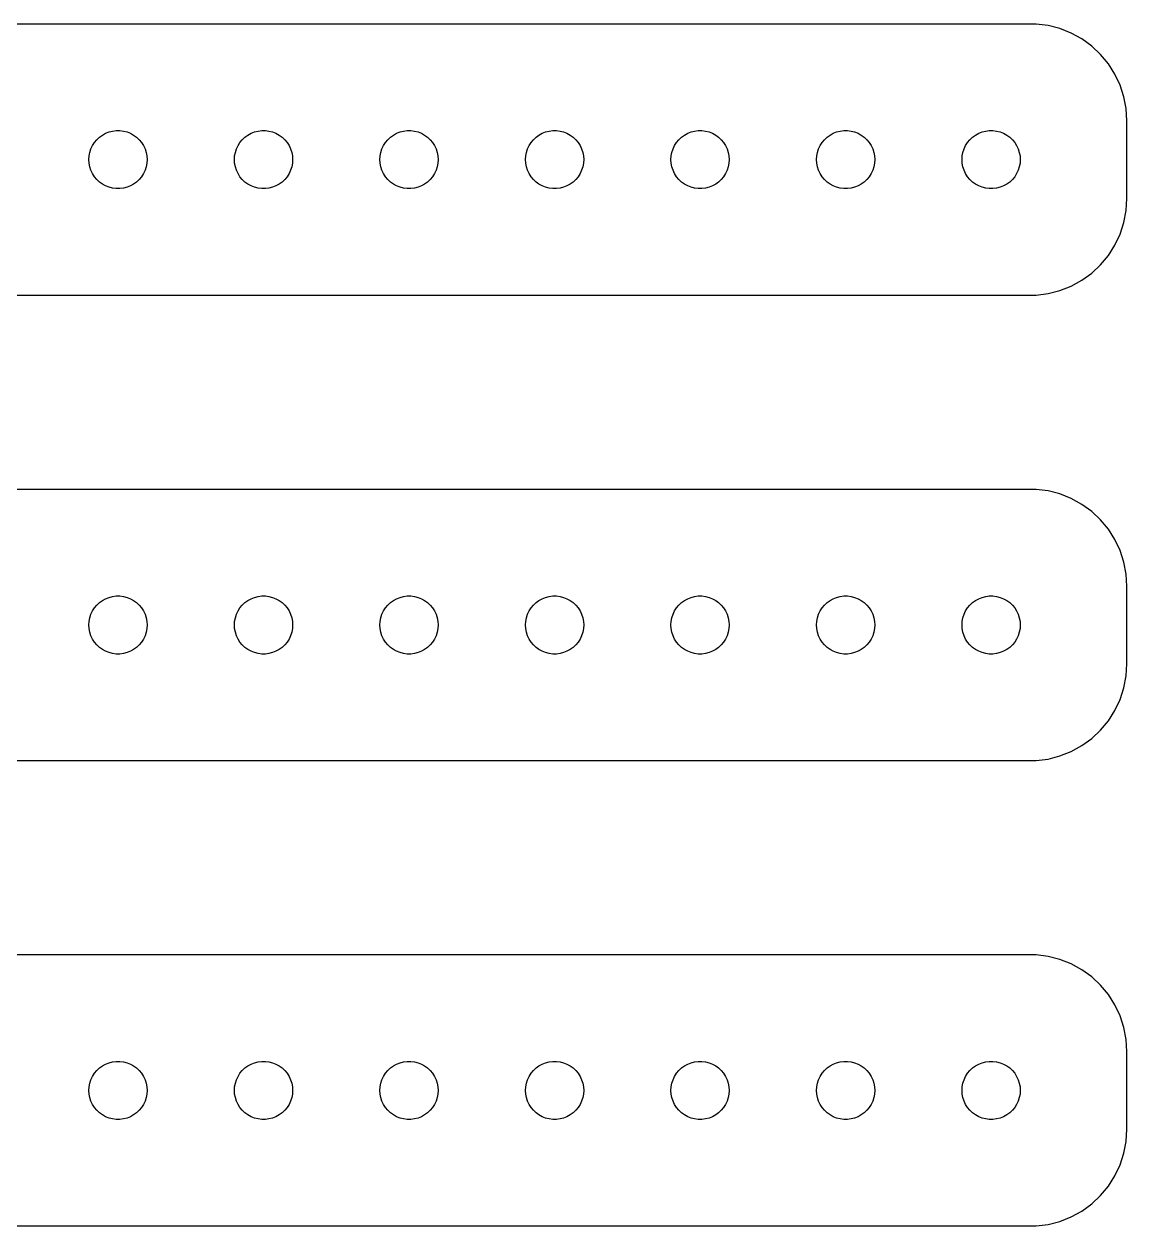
# Model space of a CAD drawing. Header units: metres. Extents: x -112 to 112, y 41 to 103.
# Drawn here: x 55.2 to 112, y 41 to 103 of the extents above; entities that cross this region are included whole.
import ezdxf

# ---------------------------------------------------------------- set-up
doc = ezdxf.new("R2010")
doc.units = ezdxf.units.M

msp = doc.modelspace()

# ---------------------------------------------------------------- linework, layer by layer
for p, q in [((107.314, 102.99), (-107.314, 102.99)), ((107.937, 102.911), (107.314, 102.99)), ((108.545, 102.755), (107.937, 102.911)), ((109.129, 102.524), (108.545, 102.755)), ((109.679, 102.222), (109.129, 102.524)), ((110.187, 101.853), (109.679, 102.222)), ((110.645, 101.423), (110.187, 101.853)), ((111.045, 100.939), (110.645, 101.423)), ((111.382, 100.409), (111.045, 100.939)), ((111.649, 99.8406), (111.382, 100.409)), ((111.843, 99.2434), (111.649, 99.8406)), ((111.961, 98.6267), (111.843, 99.2434)), ((112, 98), (111.961, 98.6267)), ((112, 94), (112, 98)), ((59.1963, 97.2665), (59.3613, 97.3572)), ((59.3613, 97.3572), (59.5365, 97.4266)), ((59.5365, 97.4266), (59.7189, 97.4734)), ((59.7189, 97.4734), (59.9058, 97.497)), ((59.9058, 97.497), (60.0942, 97.497)), ((60.0942, 97.497), (60.2811, 97.4734)), ((60.2811, 97.4734), (60.4635, 97.4266)), ((60.4635, 97.4266), (60.6387, 97.3572)), ((60.6387, 97.3572), (60.8037, 97.2665)), ((66.6963, 97.2665), (66.8613, 97.3572)), ((66.8613, 97.3572), (67.0365, 97.4266)), ((67.0365, 97.4266), (67.2189, 97.4734)), ((67.2189, 97.4734), (67.4058, 97.497)), ((67.4058, 97.497), (67.5942, 97.497)), ((67.5942, 97.497), (67.7811, 97.4734)), ((67.7811, 97.4734), (67.9635, 97.4266)), ((67.9635, 97.4266), (68.1387, 97.3572)), ((68.1387, 97.3572), (68.3037, 97.2665)), ((74.1963, 97.2665), (74.3613, 97.3572)), ((74.3613, 97.3572), (74.5365, 97.4266)), ((74.5365, 97.4266), (74.7189, 97.4734)), ((74.7189, 97.4734), (74.9058, 97.497)), ((74.9058, 97.497), (75.0942, 97.497)), ((75.0942, 97.497), (75.2811, 97.4734)), ((75.2811, 97.4734), (75.4635, 97.4266)), ((75.4635, 97.4266), (75.6387, 97.3572)), ((75.6387, 97.3572), (75.8037, 97.2665)), ((81.6963, 97.2665), (81.8613, 97.3572)), ((81.8613, 97.3572), (82.0365, 97.4266)), ((82.0365, 97.4266), (82.2189, 97.4734)), ((82.2189, 97.4734), (82.4058, 97.497)), ((82.4058, 97.497), (82.5942, 97.497)), ((82.5942, 97.497), (82.7811, 97.4734)), ((82.7811, 97.4734), (82.9635, 97.4266)), ((82.9635, 97.4266), (83.1387, 97.3572)), ((83.1387, 97.3572), (83.3037, 97.2665)), ((89.1963, 97.2665), (89.3613, 97.3572)), ((89.3613, 97.3572), (89.5365, 97.4266)), ((89.5365, 97.4266), (89.7189, 97.4734)), ((89.7189, 97.4734), (89.9058, 97.497)), ((89.9058, 97.497), (90.0942, 97.497)), ((90.0942, 97.497), (90.2811, 97.4734)), ((90.2811, 97.4734), (90.4635, 97.4266)), ((90.4635, 97.4266), (90.6387, 97.3572)), ((90.6387, 97.3572), (90.8037, 97.2665)), ((96.6963, 97.2665), (96.8613, 97.3572)), ((96.8613, 97.3572), (97.0365, 97.4266)), ((97.0365, 97.4266), (97.2189, 97.4734)), ((97.2189, 97.4734), (97.4058, 97.497)), ((97.4058, 97.497), (97.5942, 97.497)), ((97.5942, 97.497), (97.7811, 97.4734)), ((97.7811, 97.4734), (97.9635, 97.4266)), ((97.9635, 97.4266), (98.1387, 97.3572)), ((98.1387, 97.3572), (98.3037, 97.2665)), ((104.196, 97.2665), (104.361, 97.3572)), ((104.361, 97.3572), (104.536, 97.4266)), ((104.536, 97.4266), (104.719, 97.4734)), ((104.719, 97.4734), (104.906, 97.497)), ((104.906, 97.497), (105.094, 97.497)), ((105.094, 97.497), (105.281, 97.4734)), ((105.281, 97.4734), (105.464, 97.4266)), ((105.464, 97.4266), (105.639, 97.3572)), ((105.639, 97.3572), (105.804, 97.2665)), ((58.6053, 96.5522), (58.6855, 96.7226)), ((58.6855, 96.7226), (58.7865, 96.8817)), ((58.7865, 96.8817), (58.9065, 97.0268)), ((58.9065, 97.0268), (59.0439, 97.1558)), ((59.0439, 97.1558), (59.1963, 97.2665)), ((60.8037, 97.2665), (60.9561, 97.1558)), ((60.9561, 97.1558), (61.0934, 97.0268)), ((61.0934, 97.0268), (61.2135, 96.8817)), ((61.2135, 96.8817), (61.3145, 96.7226)), ((61.3145, 96.7226), (61.3947, 96.5522)), ((66.1053, 96.5522), (66.1855, 96.7226)), ((66.1855, 96.7226), (66.2865, 96.8817)), ((66.2865, 96.8817), (66.4065, 97.0268)), ((66.4065, 97.0268), (66.5439, 97.1558)), ((66.5439, 97.1558), (66.6963, 97.2665)), ((68.3037, 97.2665), (68.4561, 97.1558)), ((68.4561, 97.1558), (68.5934, 97.0268)), ((68.5934, 97.0268), (68.7135, 96.8817)), ((68.7135, 96.8817), (68.8145, 96.7226)), ((68.8145, 96.7226), (68.8947, 96.5522)), ((73.6053, 96.5522), (73.6855, 96.7226)), ((73.6855, 96.7226), (73.7865, 96.8817)), ((73.7865, 96.8817), (73.9065, 97.0268)), ((73.9065, 97.0268), (74.0439, 97.1558)), ((74.0439, 97.1558), (74.1963, 97.2665)), ((75.8037, 97.2665), (75.9561, 97.1558)), ((75.9561, 97.1558), (76.0934, 97.0268)), ((76.0934, 97.0268), (76.2135, 96.8817)), ((76.2135, 96.8817), (76.3145, 96.7226)), ((76.3145, 96.7226), (76.3947, 96.5522)), ((81.1053, 96.5522), (81.1855, 96.7226)), ((81.1855, 96.7226), (81.2865, 96.8817)), ((81.2865, 96.8817), (81.4065, 97.0268)), ((81.4065, 97.0268), (81.5439, 97.1558)), ((81.5439, 97.1558), (81.6963, 97.2665)), ((83.3037, 97.2665), (83.4561, 97.1558)), ((83.4561, 97.1558), (83.5934, 97.0268)), ((83.5934, 97.0268), (83.7135, 96.8817)), ((83.7135, 96.8817), (83.8145, 96.7226)), ((83.8145, 96.7226), (83.8947, 96.5522)), ((88.6053, 96.5522), (88.6855, 96.7226)), ((88.6855, 96.7226), (88.7865, 96.8817)), ((88.7865, 96.8817), (88.9065, 97.0268)), ((88.9065, 97.0268), (89.0439, 97.1558)), ((89.0439, 97.1558), (89.1963, 97.2665)), ((90.8037, 97.2665), (90.9561, 97.1558)), ((90.9561, 97.1558), (91.0934, 97.0268)), ((91.0934, 97.0268), (91.2135, 96.8817)), ((91.2135, 96.8817), (91.3145, 96.7226)), ((91.3145, 96.7226), (91.3947, 96.5522)), ((96.1053, 96.5522), (96.1855, 96.7226)), ((96.1855, 96.7226), (96.2865, 96.8817)), ((96.2865, 96.8817), (96.4065, 97.0268)), ((96.4065, 97.0268), (96.5439, 97.1558)), ((96.5439, 97.1558), (96.6963, 97.2665)), ((98.3037, 97.2665), (98.4561, 97.1558)), ((98.4561, 97.1558), (98.5934, 97.0268)), ((98.5934, 97.0268), (98.7135, 96.8817)), ((98.7135, 96.8817), (98.8145, 96.7226)), ((98.8145, 96.7226), (98.8947, 96.5522)), ((103.605, 96.5522), (103.686, 96.7226)), ((103.686, 96.7226), (103.786, 96.8817)), ((103.786, 96.8817), (103.907, 97.0268)), ((103.907, 97.0268), (104.044, 97.1558)), ((104.044, 97.1558), (104.196, 97.2665)), ((105.804, 97.2665), (105.956, 97.1558)), ((105.956, 97.1558), (106.093, 97.0268)), ((106.093, 97.0268), (106.214, 96.8817)), ((106.214, 96.8817), (106.314, 96.7226)), ((106.314, 96.7226), (106.395, 96.5522)), ((58.5, 96), (58.5118, 96.188)), ((58.5118, 96.188), (58.5471, 96.373)), ((58.5471, 96.373), (58.6053, 96.5522)), ((61.3947, 96.5522), (61.4529, 96.373)), ((61.4529, 96.373), (61.4882, 96.188)), ((61.4882, 96.188), (61.5, 96)), ((66, 96), (66.0118, 96.188)), ((66.0118, 96.188), (66.0471, 96.373)), ((66.0471, 96.373), (66.1053, 96.5522)), ((68.8947, 96.5522), (68.9529, 96.373)), ((68.9529, 96.373), (68.9882, 96.188)), ((68.9882, 96.188), (69, 96)), ((73.5, 96), (73.5118, 96.188)), ((73.5118, 96.188), (73.5471, 96.373)), ((73.5471, 96.373), (73.6053, 96.5522)), ((76.3947, 96.5522), (76.4529, 96.373)), ((76.4529, 96.373), (76.4882, 96.188)), ((76.4882, 96.188), (76.5, 96)), ((81, 96), (81.0118, 96.188)), ((81.0118, 96.188), (81.0471, 96.373)), ((81.0471, 96.373), (81.1053, 96.5522)), ((83.8947, 96.5522), (83.9529, 96.373)), ((83.9529, 96.373), (83.9882, 96.188)), ((83.9882, 96.188), (84, 96)), ((88.5, 96), (88.5118, 96.188)), ((88.5118, 96.188), (88.5471, 96.373)), ((88.5471, 96.373), (88.6053, 96.5522)), ((91.3947, 96.5522), (91.4529, 96.373)), ((91.4529, 96.373), (91.4882, 96.188)), ((91.4882, 96.188), (91.5, 96)), ((96, 96), (96.0118, 96.188)), ((96.0118, 96.188), (96.0471, 96.373)), ((96.0471, 96.373), (96.1053, 96.5522)), ((98.8947, 96.5522), (98.9529, 96.373)), ((98.9529, 96.373), (98.9882, 96.188)), ((98.9882, 96.188), (99, 96)), ((103.5, 96), (103.512, 96.188)), ((103.512, 96.188), (103.547, 96.373)), ((103.547, 96.373), (103.605, 96.5522)), ((106.395, 96.5522), (106.453, 96.373)), ((106.453, 96.373), (106.488, 96.188)), ((106.488, 96.188), (106.5, 96)), ((58.5118, 95.812), (58.5, 96)), ((58.5471, 95.627), (58.5118, 95.812)), ((58.6053, 95.4478), (58.5471, 95.627)), ((61.4529, 95.627), (61.3947, 95.4478)), ((61.4882, 95.812), (61.4529, 95.627)), ((61.5, 96), (61.4882, 95.812)), ((66.0118, 95.812), (66, 96)), ((66.0471, 95.627), (66.0118, 95.812)), ((66.1053, 95.4478), (66.0471, 95.627)), ((68.9529, 95.627), (68.8947, 95.4478)), ((68.9882, 95.812), (68.9529, 95.627)), ((69, 96), (68.9882, 95.812)), ((73.5118, 95.812), (73.5, 96)), ((73.5471, 95.627), (73.5118, 95.812)), ((73.6053, 95.4478), (73.5471, 95.627)), ((76.4529, 95.627), (76.3947, 95.4478)), ((76.4882, 95.812), (76.4529, 95.627)), ((76.5, 96), (76.4882, 95.812)), ((81.0118, 95.812), (81, 96)), ((81.0471, 95.627), (81.0118, 95.812)), ((81.1053, 95.4478), (81.0471, 95.627)), ((83.9529, 95.627), (83.8947, 95.4478)), ((83.9882, 95.812), (83.9529, 95.627)), ((84, 96), (83.9882, 95.812)), ((88.5118, 95.812), (88.5, 96)), ((88.5471, 95.627), (88.5118, 95.812)), ((88.6053, 95.4478), (88.5471, 95.627)), ((91.4529, 95.627), (91.3947, 95.4478)), ((91.4882, 95.812), (91.4529, 95.627)), ((91.5, 96), (91.4882, 95.812)), ((96.0118, 95.812), (96, 96)), ((96.0471, 95.627), (96.0118, 95.812)), ((96.1053, 95.4478), (96.0471, 95.627)), ((98.9529, 95.627), (98.8947, 95.4478)), ((98.9882, 95.812), (98.9529, 95.627)), ((99, 96), (98.9882, 95.812)), ((103.512, 95.812), (103.5, 96)), ((103.547, 95.627), (103.512, 95.812)), ((103.605, 95.4478), (103.547, 95.627)), ((106.453, 95.627), (106.395, 95.4478)), ((106.488, 95.812), (106.453, 95.627)), ((106.5, 96), (106.488, 95.812)), ((58.6855, 95.2774), (58.6053, 95.4478)), ((58.7865, 95.1183), (58.6855, 95.2774)), ((58.9065, 94.9732), (58.7865, 95.1183)), ((59.0439, 94.8442), (58.9065, 94.9732)), ((59.1963, 94.7335), (59.0439, 94.8442)), ((60.9561, 94.8442), (60.8037, 94.7335)), ((61.0934, 94.9732), (60.9561, 94.8442)), ((61.2135, 95.1183), (61.0934, 94.9732)), ((61.3145, 95.2774), (61.2135, 95.1183)), ((61.3947, 95.4478), (61.3145, 95.2774)), ((66.1855, 95.2774), (66.1053, 95.4478)), ((66.2865, 95.1183), (66.1855, 95.2774)), ((66.4065, 94.9732), (66.2865, 95.1183)), ((66.5439, 94.8442), (66.4065, 94.9732)), ((66.6963, 94.7335), (66.5439, 94.8442)), ((68.4561, 94.8442), (68.3037, 94.7335)), ((68.5934, 94.9732), (68.4561, 94.8442)), ((68.7135, 95.1183), (68.5934, 94.9732)), ((68.8145, 95.2774), (68.7135, 95.1183)), ((68.8947, 95.4478), (68.8145, 95.2774)), ((73.6855, 95.2774), (73.6053, 95.4478)), ((73.7865, 95.1183), (73.6855, 95.2774)), ((73.9065, 94.9732), (73.7865, 95.1183)), ((74.0439, 94.8442), (73.9065, 94.9732)), ((74.1963, 94.7335), (74.0439, 94.8442)), ((75.9561, 94.8442), (75.8037, 94.7335)), ((76.0934, 94.9732), (75.9561, 94.8442)), ((76.2135, 95.1183), (76.0934, 94.9732)), ((76.3145, 95.2774), (76.2135, 95.1183)), ((76.3947, 95.4478), (76.3145, 95.2774)), ((81.1855, 95.2774), (81.1053, 95.4478)), ((81.2865, 95.1183), (81.1855, 95.2774)), ((81.4065, 94.9732), (81.2865, 95.1183)), ((81.5439, 94.8442), (81.4065, 94.9732)), ((81.6963, 94.7335), (81.5439, 94.8442)), ((83.4561, 94.8442), (83.3037, 94.7335)), ((83.5934, 94.9732), (83.4561, 94.8442)), ((83.7135, 95.1183), (83.5934, 94.9732)), ((83.8145, 95.2774), (83.7135, 95.1183)), ((83.8947, 95.4478), (83.8145, 95.2774)), ((88.6855, 95.2774), (88.6053, 95.4478)), ((88.7865, 95.1183), (88.6855, 95.2774)), ((88.9065, 94.9732), (88.7865, 95.1183)), ((89.0439, 94.8442), (88.9065, 94.9732)), ((89.1963, 94.7335), (89.0439, 94.8442)), ((90.9561, 94.8442), (90.8037, 94.7335)), ((91.0934, 94.9732), (90.9561, 94.8442)), ((91.2135, 95.1183), (91.0934, 94.9732)), ((91.3145, 95.2774), (91.2135, 95.1183)), ((91.3947, 95.4478), (91.3145, 95.2774)), ((96.1855, 95.2774), (96.1053, 95.4478)), ((96.2865, 95.1183), (96.1855, 95.2774)), ((96.4065, 94.9732), (96.2865, 95.1183)), ((96.5439, 94.8442), (96.4065, 94.9732)), ((96.6963, 94.7335), (96.5439, 94.8442)), ((98.4561, 94.8442), (98.3037, 94.7335)), ((98.5934, 94.9732), (98.4561, 94.8442)), ((98.7135, 95.1183), (98.5934, 94.9732)), ((98.8145, 95.2774), (98.7135, 95.1183)), ((98.8947, 95.4478), (98.8145, 95.2774)), ((103.686, 95.2774), (103.605, 95.4478)), ((103.786, 95.1183), (103.686, 95.2774)), ((103.907, 94.9732), (103.786, 95.1183)), ((104.044, 94.8442), (103.907, 94.9732)), ((104.196, 94.7335), (104.044, 94.8442)), ((105.956, 94.8442), (105.804, 94.7335)), ((106.093, 94.9732), (105.956, 94.8442)), ((106.214, 95.1183), (106.093, 94.9732)), ((106.314, 95.2774), (106.214, 95.1183)), ((106.395, 95.4478), (106.314, 95.2774)), ((59.3613, 94.6428), (59.1963, 94.7335)), ((59.5365, 94.5734), (59.3613, 94.6428)), ((59.7189, 94.5266), (59.5365, 94.5734)), ((59.9058, 94.503), (59.7189, 94.5266)), ((60.0942, 94.503), (59.9058, 94.503)), ((60.2811, 94.5266), (60.0942, 94.503)), ((60.4635, 94.5734), (60.2811, 94.5266)), ((60.6387, 94.6428), (60.4635, 94.5734)), ((60.8037, 94.7335), (60.6387, 94.6428)), ((66.8613, 94.6428), (66.6963, 94.7335)), ((67.0365, 94.5734), (66.8613, 94.6428)), ((67.2189, 94.5266), (67.0365, 94.5734)), ((67.4058, 94.503), (67.2189, 94.5266)), ((67.5942, 94.503), (67.4058, 94.503)), ((67.7811, 94.5266), (67.5942, 94.503)), ((67.9635, 94.5734), (67.7811, 94.5266)), ((68.1387, 94.6428), (67.9635, 94.5734)), ((68.3037, 94.7335), (68.1387, 94.6428)), ((74.3613, 94.6428), (74.1963, 94.7335)), ((74.5365, 94.5734), (74.3613, 94.6428)), ((74.7189, 94.5266), (74.5365, 94.5734)), ((74.9058, 94.503), (74.7189, 94.5266)), ((75.0942, 94.503), (74.9058, 94.503)), ((75.2811, 94.5266), (75.0942, 94.503)), ((75.4635, 94.5734), (75.2811, 94.5266)), ((75.6387, 94.6428), (75.4635, 94.5734)), ((75.8037, 94.7335), (75.6387, 94.6428)), ((81.8613, 94.6428), (81.6963, 94.7335)), ((82.0365, 94.5734), (81.8613, 94.6428)), ((82.2189, 94.5266), (82.0365, 94.5734)), ((82.4058, 94.503), (82.2189, 94.5266)), ((82.5942, 94.503), (82.4058, 94.503)), ((82.7811, 94.5266), (82.5942, 94.503)), ((82.9635, 94.5734), (82.7811, 94.5266)), ((83.1387, 94.6428), (82.9635, 94.5734)), ((83.3037, 94.7335), (83.1387, 94.6428)), ((89.3613, 94.6428), (89.1963, 94.7335)), ((89.5365, 94.5734), (89.3613, 94.6428)), ((89.7189, 94.5266), (89.5365, 94.5734)), ((89.9058, 94.503), (89.7189, 94.5266)), ((90.0942, 94.503), (89.9058, 94.503)), ((90.2811, 94.5266), (90.0942, 94.503)), ((90.4635, 94.5734), (90.2811, 94.5266)), ((90.6387, 94.6428), (90.4635, 94.5734)), ((90.8037, 94.7335), (90.6387, 94.6428)), ((96.8613, 94.6428), (96.6963, 94.7335)), ((97.0365, 94.5734), (96.8613, 94.6428)), ((97.2189, 94.5266), (97.0365, 94.5734)), ((97.4058, 94.503), (97.2189, 94.5266)), ((97.5942, 94.503), (97.4058, 94.503)), ((97.7811, 94.5266), (97.5942, 94.503)), ((97.9635, 94.5734), (97.7811, 94.5266)), ((98.1387, 94.6428), (97.9635, 94.5734)), ((98.3037, 94.7335), (98.1387, 94.6428)), ((104.361, 94.6428), (104.196, 94.7335)), ((104.536, 94.5734), (104.361, 94.6428)), ((104.719, 94.5266), (104.536, 94.5734)), ((104.906, 94.503), (104.719, 94.5266)), ((105.094, 94.503), (104.906, 94.503)), ((105.281, 94.5266), (105.094, 94.503)), ((105.464, 94.5734), (105.281, 94.5266)), ((105.639, 94.6428), (105.464, 94.5734)), ((105.804, 94.7335), (105.639, 94.6428)), ((111.961, 93.3733), (112, 94)), ((111.843, 92.7566), (111.961, 93.3733)), ((111.649, 92.1594), (111.843, 92.7566)), ((111.382, 91.5912), (111.649, 92.1594)), ((111.045, 91.0611), (111.382, 91.5912)), ((110.187, 90.1474), (110.645, 90.5773)), ((110.645, 90.5773), (111.045, 91.0611)), ((109.679, 89.7784), (110.187, 90.1474)), ((108.545, 89.2447), (109.129, 89.4759)), ((109.129, 89.4759), (109.679, 89.7784)), ((-107.314, 89.0099), (107.314, 89.0099)), ((107.314, 89.0099), (107.937, 89.0886)), ((107.937, 89.0886), (108.545, 89.2447)), ((107.314, 78.9901), (-107.314, 78.9901)), ((107.937, 78.9114), (107.314, 78.9901)), ((108.545, 78.7553), (107.937, 78.9114)), ((109.129, 78.5241), (108.545, 78.7553)), ((109.679, 78.2216), (109.129, 78.5241)), ((110.187, 77.8526), (109.679, 78.2216)), ((110.645, 77.4227), (110.187, 77.8526)), ((111.045, 76.9389), (110.645, 77.4227)), ((111.382, 76.4088), (111.045, 76.9389)), ((111.649, 75.8406), (111.382, 76.4088)), ((111.843, 75.2434), (111.649, 75.8406)), ((111.961, 74.6267), (111.843, 75.2434)), ((112, 74), (111.961, 74.6267)), ((112, 70), (112, 74)), ((58.9065, 73.0268), (59.0439, 73.1558)), ((59.0439, 73.1558), (59.1963, 73.2665)), ((59.1963, 73.2665), (59.3613, 73.3572)), ((59.3613, 73.3572), (59.5365, 73.4266)), ((59.5365, 73.4266), (59.7189, 73.4734)), ((59.7189, 73.4734), (59.9058, 73.497)), ((59.9058, 73.497), (60.0942, 73.497)), ((60.0942, 73.497), (60.2811, 73.4734)), ((60.2811, 73.4734), (60.4635, 73.4266)), ((60.4635, 73.4266), (60.6387, 73.3572)), ((60.6387, 73.3572), (60.8037, 73.2665)), ((60.8037, 73.2665), (60.9561, 73.1558)), ((60.9561, 73.1558), (61.0934, 73.0268)), ((66.4065, 73.0268), (66.5439, 73.1558)), ((66.5439, 73.1558), (66.6963, 73.2665)), ((66.6963, 73.2665), (66.8613, 73.3572)), ((66.8613, 73.3572), (67.0365, 73.4266)), ((67.0365, 73.4266), (67.2189, 73.4734)), ((67.2189, 73.4734), (67.4058, 73.497)), ((67.4058, 73.497), (67.5942, 73.497)), ((67.5942, 73.497), (67.7811, 73.4734)), ((67.7811, 73.4734), (67.9635, 73.4266)), ((67.9635, 73.4266), (68.1387, 73.3572)), ((68.1387, 73.3572), (68.3037, 73.2665)), ((68.3037, 73.2665), (68.4561, 73.1558)), ((68.4561, 73.1558), (68.5934, 73.0268)), ((73.9065, 73.0268), (74.0439, 73.1558)), ((74.0439, 73.1558), (74.1963, 73.2665)), ((74.1963, 73.2665), (74.3613, 73.3572)), ((74.3613, 73.3572), (74.5365, 73.4266)), ((74.5365, 73.4266), (74.7189, 73.4734)), ((74.7189, 73.4734), (74.9058, 73.497)), ((74.9058, 73.497), (75.0942, 73.497)), ((75.0942, 73.497), (75.2811, 73.4734)), ((75.2811, 73.4734), (75.4635, 73.4266)), ((75.4635, 73.4266), (75.6387, 73.3572)), ((75.6387, 73.3572), (75.8037, 73.2665)), ((75.8037, 73.2665), (75.9561, 73.1558)), ((75.9561, 73.1558), (76.0934, 73.0268)), ((81.4065, 73.0268), (81.5439, 73.1558)), ((81.5439, 73.1558), (81.6963, 73.2665)), ((81.6963, 73.2665), (81.8613, 73.3572)), ((81.8613, 73.3572), (82.0365, 73.4266)), ((82.0365, 73.4266), (82.2189, 73.4734)), ((82.2189, 73.4734), (82.4058, 73.497)), ((82.4058, 73.497), (82.5942, 73.497)), ((82.5942, 73.497), (82.7811, 73.4734)), ((82.7811, 73.4734), (82.9635, 73.4266)), ((82.9635, 73.4266), (83.1387, 73.3572)), ((83.1387, 73.3572), (83.3037, 73.2665)), ((83.3037, 73.2665), (83.4561, 73.1558)), ((83.4561, 73.1558), (83.5934, 73.0268)), ((88.9065, 73.0268), (89.0439, 73.1558)), ((89.0439, 73.1558), (89.1963, 73.2665)), ((89.1963, 73.2665), (89.3613, 73.3572)), ((89.3613, 73.3572), (89.5365, 73.4266)), ((89.5365, 73.4266), (89.7189, 73.4734)), ((89.7189, 73.4734), (89.9058, 73.497)), ((89.9058, 73.497), (90.0942, 73.497)), ((90.0942, 73.497), (90.2811, 73.4734)), ((90.2811, 73.4734), (90.4635, 73.4266)), ((90.4635, 73.4266), (90.6387, 73.3572)), ((90.6387, 73.3572), (90.8037, 73.2665)), ((90.8037, 73.2665), (90.9561, 73.1558)), ((90.9561, 73.1558), (91.0934, 73.0268)), ((96.4065, 73.0268), (96.5439, 73.1558)), ((96.5439, 73.1558), (96.6963, 73.2665)), ((96.6963, 73.2665), (96.8613, 73.3572)), ((96.8613, 73.3572), (97.0365, 73.4266)), ((97.0365, 73.4266), (97.2189, 73.4734)), ((97.2189, 73.4734), (97.4058, 73.497)), ((97.4058, 73.497), (97.5942, 73.497)), ((97.5942, 73.497), (97.7811, 73.4734)), ((97.7811, 73.4734), (97.9635, 73.4266)), ((97.9635, 73.4266), (98.1387, 73.3572)), ((98.1387, 73.3572), (98.3037, 73.2665)), ((98.3037, 73.2665), (98.4561, 73.1558)), ((98.4561, 73.1558), (98.5934, 73.0268)), ((103.907, 73.0268), (104.044, 73.1558)), ((104.044, 73.1558), (104.196, 73.2665)), ((104.196, 73.2665), (104.361, 73.3572)), ((104.361, 73.3572), (104.536, 73.4266)), ((104.536, 73.4266), (104.719, 73.4734)), ((104.719, 73.4734), (104.906, 73.497)), ((104.906, 73.497), (105.094, 73.497)), ((105.094, 73.497), (105.281, 73.4734)), ((105.281, 73.4734), (105.464, 73.4266)), ((105.464, 73.4266), (105.639, 73.3572)), ((105.639, 73.3572), (105.804, 73.2665)), ((105.804, 73.2665), (105.956, 73.1558)), ((105.956, 73.1558), (106.093, 73.0268)), ((58.5471, 72.373), (58.6053, 72.5522)), ((58.6053, 72.5522), (58.6855, 72.7226)), ((58.6855, 72.7226), (58.7865, 72.8817)), ((58.7865, 72.8817), (58.9065, 73.0268)), ((61.0934, 73.0268), (61.2135, 72.8817)), ((61.2135, 72.8817), (61.3145, 72.7226)), ((61.3145, 72.7226), (61.3947, 72.5522)), ((61.3947, 72.5522), (61.4529, 72.373)), ((66.0471, 72.373), (66.1053, 72.5522)), ((66.1053, 72.5522), (66.1855, 72.7226)), ((66.1855, 72.7226), (66.2865, 72.8817)), ((66.2865, 72.8817), (66.4065, 73.0268)), ((68.5934, 73.0268), (68.7135, 72.8817)), ((68.7135, 72.8817), (68.8145, 72.7226)), ((68.8145, 72.7226), (68.8947, 72.5522)), ((68.8947, 72.5522), (68.9529, 72.373)), ((73.5471, 72.373), (73.6053, 72.5522)), ((73.6053, 72.5522), (73.6855, 72.7226)), ((73.6855, 72.7226), (73.7865, 72.8817)), ((73.7865, 72.8817), (73.9065, 73.0268)), ((76.0934, 73.0268), (76.2135, 72.8817)), ((76.2135, 72.8817), (76.3145, 72.7226)), ((76.3145, 72.7226), (76.3947, 72.5522)), ((76.3947, 72.5522), (76.4529, 72.373)), ((81.0471, 72.373), (81.1053, 72.5522)), ((81.1053, 72.5522), (81.1855, 72.7226)), ((81.1855, 72.7226), (81.2865, 72.8817)), ((81.2865, 72.8817), (81.4065, 73.0268)), ((83.5934, 73.0268), (83.7135, 72.8817)), ((83.7135, 72.8817), (83.8145, 72.7226)), ((83.8145, 72.7226), (83.8947, 72.5522)), ((83.8947, 72.5522), (83.9529, 72.373)), ((88.5471, 72.373), (88.6053, 72.5522)), ((88.6053, 72.5522), (88.6855, 72.7226)), ((88.6855, 72.7226), (88.7865, 72.8817)), ((88.7865, 72.8817), (88.9065, 73.0268)), ((91.0934, 73.0268), (91.2135, 72.8817)), ((91.2135, 72.8817), (91.3145, 72.7226)), ((91.3145, 72.7226), (91.3947, 72.5522)), ((91.3947, 72.5522), (91.4529, 72.373)), ((96.0471, 72.373), (96.1053, 72.5522)), ((96.1053, 72.5522), (96.1855, 72.7226)), ((96.1855, 72.7226), (96.2865, 72.8817)), ((96.2865, 72.8817), (96.4065, 73.0268)), ((98.5934, 73.0268), (98.7135, 72.8817)), ((98.7135, 72.8817), (98.8145, 72.7226)), ((98.8145, 72.7226), (98.8947, 72.5522)), ((98.8947, 72.5522), (98.9529, 72.373)), ((103.547, 72.373), (103.605, 72.5522)), ((103.605, 72.5522), (103.686, 72.7226)), ((103.686, 72.7226), (103.786, 72.8817)), ((103.786, 72.8817), (103.907, 73.0268)), ((106.093, 73.0268), (106.214, 72.8817)), ((106.214, 72.8817), (106.314, 72.7226)), ((106.314, 72.7226), (106.395, 72.5522)), ((106.395, 72.5522), (106.453, 72.373)), ((58.5, 72), (58.5118, 72.188)), ((58.5118, 71.812), (58.5, 72)), ((58.5118, 72.188), (58.5471, 72.373)), ((61.4529, 72.373), (61.4882, 72.188)), ((61.4882, 72.188), (61.5, 72)), ((61.5, 72), (61.4882, 71.812)), ((66, 72), (66.0118, 72.188)), ((66.0118, 71.812), (66, 72)), ((66.0118, 72.188), (66.0471, 72.373)), ((68.9529, 72.373), (68.9882, 72.188)), ((68.9882, 72.188), (69, 72)), ((69, 72), (68.9882, 71.812)), ((73.5, 72), (73.5118, 72.188)), ((73.5118, 71.812), (73.5, 72)), ((73.5118, 72.188), (73.5471, 72.373)), ((76.4529, 72.373), (76.4882, 72.188)), ((76.4882, 72.188), (76.5, 72)), ((76.5, 72), (76.4882, 71.812)), ((81, 72), (81.0118, 72.188)), ((81.0118, 71.812), (81, 72)), ((81.0118, 72.188), (81.0471, 72.373)), ((83.9529, 72.373), (83.9882, 72.188)), ((83.9882, 72.188), (84, 72)), ((84, 72), (83.9882, 71.812)), ((88.5, 72), (88.5118, 72.188)), ((88.5118, 71.812), (88.5, 72)), ((88.5118, 72.188), (88.5471, 72.373)), ((91.4529, 72.373), (91.4882, 72.188)), ((91.4882, 72.188), (91.5, 72)), ((91.5, 72), (91.4882, 71.812)), ((96, 72), (96.0118, 72.188)), ((96.0118, 71.812), (96, 72)), ((96.0118, 72.188), (96.0471, 72.373)), ((98.9529, 72.373), (98.9882, 72.188)), ((98.9882, 72.188), (99, 72)), ((99, 72), (98.9882, 71.812)), ((103.5, 72), (103.512, 72.188)), ((103.512, 71.812), (103.5, 72)), ((103.512, 72.188), (103.547, 72.373)), ((106.453, 72.373), (106.488, 72.188)), ((106.488, 72.188), (106.5, 72)), ((106.5, 72), (106.488, 71.812)), ((58.5471, 71.627), (58.5118, 71.812)), ((58.6053, 71.4478), (58.5471, 71.627)), ((58.6855, 71.2774), (58.6053, 71.4478)), ((58.7865, 71.1183), (58.6855, 71.2774)), ((61.3145, 71.2774), (61.2135, 71.1183)), ((61.3947, 71.4478), (61.3145, 71.2774)), ((61.4529, 71.627), (61.3947, 71.4478)), ((61.4882, 71.812), (61.4529, 71.627)), ((66.0471, 71.627), (66.0118, 71.812)), ((66.1053, 71.4478), (66.0471, 71.627)), ((66.1855, 71.2774), (66.1053, 71.4478)), ((66.2865, 71.1183), (66.1855, 71.2774)), ((68.8145, 71.2774), (68.7135, 71.1183)), ((68.8947, 71.4478), (68.8145, 71.2774)), ((68.9529, 71.627), (68.8947, 71.4478)), ((68.9882, 71.812), (68.9529, 71.627)), ((73.5471, 71.627), (73.5118, 71.812)), ((73.6053, 71.4478), (73.5471, 71.627)), ((73.6855, 71.2774), (73.6053, 71.4478)), ((73.7865, 71.1183), (73.6855, 71.2774)), ((76.3145, 71.2774), (76.2135, 71.1183)), ((76.3947, 71.4478), (76.3145, 71.2774)), ((76.4529, 71.627), (76.3947, 71.4478)), ((76.4882, 71.812), (76.4529, 71.627)), ((81.0471, 71.627), (81.0118, 71.812)), ((81.1053, 71.4478), (81.0471, 71.627)), ((81.1855, 71.2774), (81.1053, 71.4478)), ((81.2865, 71.1183), (81.1855, 71.2774)), ((83.8145, 71.2774), (83.7135, 71.1183)), ((83.8947, 71.4478), (83.8145, 71.2774)), ((83.9529, 71.627), (83.8947, 71.4478)), ((83.9882, 71.812), (83.9529, 71.627)), ((88.5471, 71.627), (88.5118, 71.812)), ((88.6053, 71.4478), (88.5471, 71.627)), ((88.6855, 71.2774), (88.6053, 71.4478)), ((88.7865, 71.1183), (88.6855, 71.2774)), ((91.3145, 71.2774), (91.2135, 71.1183)), ((91.3947, 71.4478), (91.3145, 71.2774)), ((91.4529, 71.627), (91.3947, 71.4478)), ((91.4882, 71.812), (91.4529, 71.627)), ((96.0471, 71.627), (96.0118, 71.812)), ((96.1053, 71.4478), (96.0471, 71.627)), ((96.1855, 71.2774), (96.1053, 71.4478)), ((96.2865, 71.1183), (96.1855, 71.2774)), ((98.8145, 71.2774), (98.7135, 71.1183)), ((98.8947, 71.4478), (98.8145, 71.2774)), ((98.9529, 71.627), (98.8947, 71.4478)), ((98.9882, 71.812), (98.9529, 71.627)), ((103.547, 71.627), (103.512, 71.812)), ((103.605, 71.4478), (103.547, 71.627)), ((103.686, 71.2774), (103.605, 71.4478)), ((103.786, 71.1183), (103.686, 71.2774)), ((106.314, 71.2774), (106.214, 71.1183)), ((106.395, 71.4478), (106.314, 71.2774)), ((106.453, 71.627), (106.395, 71.4478)), ((106.488, 71.812), (106.453, 71.627)), ((58.9065, 70.9732), (58.7865, 71.1183)), ((59.0439, 70.8442), (58.9065, 70.9732)), ((59.1963, 70.7335), (59.0439, 70.8442)), ((59.3613, 70.6428), (59.1963, 70.7335)), ((60.8037, 70.7335), (60.6387, 70.6428)), ((60.9561, 70.8442), (60.8037, 70.7335)), ((61.0934, 70.9732), (60.9561, 70.8442)), ((61.2135, 71.1183), (61.0934, 70.9732)), ((66.4065, 70.9732), (66.2865, 71.1183)), ((66.5439, 70.8442), (66.4065, 70.9732)), ((66.6963, 70.7335), (66.5439, 70.8442)), ((66.8613, 70.6428), (66.6963, 70.7335)), ((68.3037, 70.7335), (68.1387, 70.6428)), ((68.4561, 70.8442), (68.3037, 70.7335)), ((68.5934, 70.9732), (68.4561, 70.8442)), ((68.7135, 71.1183), (68.5934, 70.9732)), ((73.9065, 70.9732), (73.7865, 71.1183)), ((74.0439, 70.8442), (73.9065, 70.9732)), ((74.1963, 70.7335), (74.0439, 70.8442)), ((74.3613, 70.6428), (74.1963, 70.7335)), ((75.8037, 70.7335), (75.6387, 70.6428)), ((75.9561, 70.8442), (75.8037, 70.7335)), ((76.0934, 70.9732), (75.9561, 70.8442)), ((76.2135, 71.1183), (76.0934, 70.9732)), ((81.4065, 70.9732), (81.2865, 71.1183)), ((81.5439, 70.8442), (81.4065, 70.9732)), ((81.6963, 70.7335), (81.5439, 70.8442)), ((81.8613, 70.6428), (81.6963, 70.7335)), ((83.3037, 70.7335), (83.1387, 70.6428)), ((83.4561, 70.8442), (83.3037, 70.7335)), ((83.5934, 70.9732), (83.4561, 70.8442)), ((83.7135, 71.1183), (83.5934, 70.9732)), ((88.9065, 70.9732), (88.7865, 71.1183)), ((89.0439, 70.8442), (88.9065, 70.9732)), ((89.1963, 70.7335), (89.0439, 70.8442)), ((89.3613, 70.6428), (89.1963, 70.7335)), ((90.8037, 70.7335), (90.6387, 70.6428)), ((90.9561, 70.8442), (90.8037, 70.7335)), ((91.0934, 70.9732), (90.9561, 70.8442)), ((91.2135, 71.1183), (91.0934, 70.9732)), ((96.4065, 70.9732), (96.2865, 71.1183)), ((96.5439, 70.8442), (96.4065, 70.9732)), ((96.6963, 70.7335), (96.5439, 70.8442)), ((96.8613, 70.6428), (96.6963, 70.7335)), ((98.3037, 70.7335), (98.1387, 70.6428)), ((98.4561, 70.8442), (98.3037, 70.7335)), ((98.5934, 70.9732), (98.4561, 70.8442)), ((98.7135, 71.1183), (98.5934, 70.9732)), ((103.907, 70.9732), (103.786, 71.1183)), ((104.044, 70.8442), (103.907, 70.9732)), ((104.196, 70.7335), (104.044, 70.8442)), ((104.361, 70.6428), (104.196, 70.7335)), ((105.804, 70.7335), (105.639, 70.6428)), ((105.956, 70.8442), (105.804, 70.7335)), ((106.093, 70.9732), (105.956, 70.8442)), ((106.214, 71.1183), (106.093, 70.9732)), ((59.5365, 70.5734), (59.3613, 70.6428)), ((59.7189, 70.5266), (59.5365, 70.5734)), ((59.9058, 70.503), (59.7189, 70.5266)), ((60.0942, 70.503), (59.9058, 70.503)), ((60.2811, 70.5266), (60.0942, 70.503)), ((60.4635, 70.5734), (60.2811, 70.5266)), ((60.6387, 70.6428), (60.4635, 70.5734)), ((67.0365, 70.5734), (66.8613, 70.6428)), ((67.2189, 70.5266), (67.0365, 70.5734)), ((67.4058, 70.503), (67.2189, 70.5266)), ((67.5942, 70.503), (67.4058, 70.503)), ((67.7811, 70.5266), (67.5942, 70.503)), ((67.9635, 70.5734), (67.7811, 70.5266)), ((68.1387, 70.6428), (67.9635, 70.5734)), ((74.5365, 70.5734), (74.3613, 70.6428)), ((74.7189, 70.5266), (74.5365, 70.5734)), ((74.9058, 70.503), (74.7189, 70.5266)), ((75.0942, 70.503), (74.9058, 70.503)), ((75.2811, 70.5266), (75.0942, 70.503)), ((75.4635, 70.5734), (75.2811, 70.5266)), ((75.6387, 70.6428), (75.4635, 70.5734)), ((82.0365, 70.5734), (81.8613, 70.6428)), ((82.2189, 70.5266), (82.0365, 70.5734)), ((82.4058, 70.503), (82.2189, 70.5266)), ((82.5942, 70.503), (82.4058, 70.503)), ((82.7811, 70.5266), (82.5942, 70.503)), ((82.9635, 70.5734), (82.7811, 70.5266)), ((83.1387, 70.6428), (82.9635, 70.5734)), ((89.5365, 70.5734), (89.3613, 70.6428)), ((89.7189, 70.5266), (89.5365, 70.5734)), ((89.9058, 70.503), (89.7189, 70.5266)), ((90.0942, 70.503), (89.9058, 70.503)), ((90.2811, 70.5266), (90.0942, 70.503)), ((90.4635, 70.5734), (90.2811, 70.5266)), ((90.6387, 70.6428), (90.4635, 70.5734)), ((97.0365, 70.5734), (96.8613, 70.6428)), ((97.2189, 70.5266), (97.0365, 70.5734)), ((97.4058, 70.503), (97.2189, 70.5266)), ((97.5942, 70.503), (97.4058, 70.503)), ((97.7811, 70.5266), (97.5942, 70.503)), ((97.9635, 70.5734), (97.7811, 70.5266)), ((98.1387, 70.6428), (97.9635, 70.5734)), ((104.536, 70.5734), (104.361, 70.6428)), ((104.719, 70.5266), (104.536, 70.5734)), ((104.906, 70.503), (104.719, 70.5266)), ((105.094, 70.503), (104.906, 70.503)), ((105.281, 70.5266), (105.094, 70.503)), ((105.464, 70.5734), (105.281, 70.5266)), ((105.639, 70.6428), (105.464, 70.5734)), ((111.961, 69.3733), (112, 70)), ((111.843, 68.7566), (111.961, 69.3733)), ((111.649, 68.1594), (111.843, 68.7566)), ((111.045, 67.0611), (111.382, 67.5912)), ((111.382, 67.5912), (111.649, 68.1594)), ((110.645, 66.5773), (111.045, 67.0611)), ((110.187, 66.1474), (110.645, 66.5773)), ((109.129, 65.4759), (109.679, 65.7784)), ((109.679, 65.7784), (110.187, 66.1474)), ((107.314, 65.0099), (107.937, 65.0886)), ((107.937, 65.0886), (108.545, 65.2447)), ((108.545, 65.2447), (109.129, 65.4759)), ((-107.314, 65.0099), (107.314, 65.0099)), ((107.314, 54.9901), (-107.314, 54.9901)), ((107.937, 54.9114), (107.314, 54.9901)), ((108.545, 54.7553), (107.937, 54.9114)), ((109.129, 54.5241), (108.545, 54.7553)), ((109.679, 54.2216), (109.129, 54.5241)), ((110.187, 53.8526), (109.679, 54.2216)), ((110.645, 53.4227), (110.187, 53.8526)), ((111.045, 52.9389), (110.645, 53.4227)), ((111.382, 52.4088), (111.045, 52.9389)), ((111.649, 51.8406), (111.382, 52.4088)), ((111.843, 51.2434), (111.649, 51.8406)), ((111.961, 50.6267), (111.843, 51.2434)), ((112, 50), (111.961, 50.6267)), ((112, 46), (112, 50)), ((58.7865, 48.8817), (58.9065, 49.0268)), ((58.9065, 49.0268), (59.0439, 49.1558)), ((59.0439, 49.1558), (59.1963, 49.2665)), ((59.1963, 49.2665), (59.3613, 49.3572)), ((59.3613, 49.3572), (59.5365, 49.4266)), ((59.5365, 49.4266), (59.7189, 49.4734)), ((59.7189, 49.4734), (59.9058, 49.497)), ((59.9058, 49.497), (60.0942, 49.497)), ((60.0942, 49.497), (60.2811, 49.4734)), ((60.2811, 49.4734), (60.4635, 49.4266)), ((60.4635, 49.4266), (60.6387, 49.3572)), ((60.6387, 49.3572), (60.8037, 49.2665)), ((60.8037, 49.2665), (60.9561, 49.1558)), ((60.9561, 49.1558), (61.0934, 49.0268)), ((61.0934, 49.0268), (61.2135, 48.8817)), ((66.2865, 48.8817), (66.4065, 49.0268)), ((66.4065, 49.0268), (66.5439, 49.1558)), ((66.5439, 49.1558), (66.6963, 49.2665)), ((66.6963, 49.2665), (66.8613, 49.3572)), ((66.8613, 49.3572), (67.0365, 49.4266)), ((67.0365, 49.4266), (67.2189, 49.4734)), ((67.2189, 49.4734), (67.4058, 49.497)), ((67.4058, 49.497), (67.5942, 49.497)), ((67.5942, 49.497), (67.7811, 49.4734)), ((67.7811, 49.4734), (67.9635, 49.4266)), ((67.9635, 49.4266), (68.1387, 49.3572)), ((68.1387, 49.3572), (68.3037, 49.2665)), ((68.3037, 49.2665), (68.4561, 49.1558)), ((68.4561, 49.1558), (68.5934, 49.0268)), ((68.5934, 49.0268), (68.7135, 48.8817)), ((73.7865, 48.8817), (73.9065, 49.0268)), ((73.9065, 49.0268), (74.0439, 49.1558)), ((74.0439, 49.1558), (74.1963, 49.2665)), ((74.1963, 49.2665), (74.3613, 49.3572)), ((74.3613, 49.3572), (74.5365, 49.4266)), ((74.5365, 49.4266), (74.7189, 49.4734)), ((74.7189, 49.4734), (74.9058, 49.497)), ((74.9058, 49.497), (75.0942, 49.497)), ((75.0942, 49.497), (75.2811, 49.4734)), ((75.2811, 49.4734), (75.4635, 49.4266)), ((75.4635, 49.4266), (75.6387, 49.3572)), ((75.6387, 49.3572), (75.8037, 49.2665)), ((75.8037, 49.2665), (75.9561, 49.1558)), ((75.9561, 49.1558), (76.0934, 49.0268)), ((76.0934, 49.0268), (76.2135, 48.8817)), ((81.2865, 48.8817), (81.4065, 49.0268)), ((81.4065, 49.0268), (81.5439, 49.1558)), ((81.5439, 49.1558), (81.6963, 49.2665)), ((81.6963, 49.2665), (81.8613, 49.3572)), ((81.8613, 49.3572), (82.0365, 49.4266)), ((82.0365, 49.4266), (82.2189, 49.4734)), ((82.2189, 49.4734), (82.4058, 49.497)), ((82.4058, 49.497), (82.5942, 49.497)), ((82.5942, 49.497), (82.7811, 49.4734)), ((82.7811, 49.4734), (82.9635, 49.4266)), ((82.9635, 49.4266), (83.1387, 49.3572)), ((83.1387, 49.3572), (83.3037, 49.2665)), ((83.3037, 49.2665), (83.4561, 49.1558)), ((83.4561, 49.1558), (83.5934, 49.0268)), ((83.5934, 49.0268), (83.7135, 48.8817)), ((88.7865, 48.8817), (88.9065, 49.0268)), ((88.9065, 49.0268), (89.0439, 49.1558)), ((89.0439, 49.1558), (89.1963, 49.2665)), ((89.1963, 49.2665), (89.3613, 49.3572)), ((89.3613, 49.3572), (89.5365, 49.4266)), ((89.5365, 49.4266), (89.7189, 49.4734)), ((89.7189, 49.4734), (89.9058, 49.497)), ((89.9058, 49.497), (90.0942, 49.497)), ((90.0942, 49.497), (90.2811, 49.4734)), ((90.2811, 49.4734), (90.4635, 49.4266)), ((90.4635, 49.4266), (90.6387, 49.3572)), ((90.6387, 49.3572), (90.8037, 49.2665)), ((90.8037, 49.2665), (90.9561, 49.1558)), ((90.9561, 49.1558), (91.0934, 49.0268)), ((91.0934, 49.0268), (91.2135, 48.8817)), ((96.2865, 48.8817), (96.4065, 49.0268)), ((96.4065, 49.0268), (96.5439, 49.1558)), ((96.5439, 49.1558), (96.6963, 49.2665)), ((96.6963, 49.2665), (96.8613, 49.3572)), ((96.8613, 49.3572), (97.0365, 49.4266)), ((97.0365, 49.4266), (97.2189, 49.4734)), ((97.2189, 49.4734), (97.4058, 49.497)), ((97.4058, 49.497), (97.5942, 49.497)), ((97.5942, 49.497), (97.7811, 49.4734)), ((97.7811, 49.4734), (97.9635, 49.4266)), ((97.9635, 49.4266), (98.1387, 49.3572)), ((98.1387, 49.3572), (98.3037, 49.2665)), ((98.3037, 49.2665), (98.4561, 49.1558)), ((98.4561, 49.1558), (98.5934, 49.0268)), ((98.5934, 49.0268), (98.7135, 48.8817)), ((103.786, 48.8817), (103.907, 49.0268)), ((103.907, 49.0268), (104.044, 49.1558)), ((104.044, 49.1558), (104.196, 49.2665)), ((104.196, 49.2665), (104.361, 49.3572)), ((104.361, 49.3572), (104.536, 49.4266)), ((104.536, 49.4266), (104.719, 49.4734)), ((104.719, 49.4734), (104.906, 49.497)), ((104.906, 49.497), (105.094, 49.497)), ((105.094, 49.497), (105.281, 49.4734)), ((105.281, 49.4734), (105.464, 49.4266)), ((105.464, 49.4266), (105.639, 49.3572)), ((105.639, 49.3572), (105.804, 49.2665)), ((105.804, 49.2665), (105.956, 49.1558)), ((105.956, 49.1558), (106.093, 49.0268)), ((106.093, 49.0268), (106.214, 48.8817)), ((58.5118, 48.188), (58.5471, 48.373)), ((58.5471, 48.373), (58.6053, 48.5522)), ((58.6053, 48.5522), (58.6855, 48.7226)), ((58.6855, 48.7226), (58.7865, 48.8817)), ((61.2135, 48.8817), (61.3145, 48.7226)), ((61.3145, 48.7226), (61.3947, 48.5522)), ((61.3947, 48.5522), (61.4529, 48.373)), ((61.4529, 48.373), (61.4882, 48.188)), ((66.0118, 48.188), (66.0471, 48.373)), ((66.0471, 48.373), (66.1053, 48.5522)), ((66.1053, 48.5522), (66.1855, 48.7226)), ((66.1855, 48.7226), (66.2865, 48.8817)), ((68.7135, 48.8817), (68.8145, 48.7226)), ((68.8145, 48.7226), (68.8947, 48.5522)), ((68.8947, 48.5522), (68.9529, 48.373)), ((68.9529, 48.373), (68.9882, 48.188)), ((73.5118, 48.188), (73.5471, 48.373)), ((73.5471, 48.373), (73.6053, 48.5522)), ((73.6053, 48.5522), (73.6855, 48.7226)), ((73.6855, 48.7226), (73.7865, 48.8817)), ((76.2135, 48.8817), (76.3145, 48.7226)), ((76.3145, 48.7226), (76.3947, 48.5522)), ((76.3947, 48.5522), (76.4529, 48.373)), ((76.4529, 48.373), (76.4882, 48.188)), ((81.0118, 48.188), (81.0471, 48.373)), ((81.0471, 48.373), (81.1053, 48.5522)), ((81.1053, 48.5522), (81.1855, 48.7226)), ((81.1855, 48.7226), (81.2865, 48.8817)), ((83.7135, 48.8817), (83.8145, 48.7226)), ((83.8145, 48.7226), (83.8947, 48.5522)), ((83.8947, 48.5522), (83.9529, 48.373)), ((83.9529, 48.373), (83.9882, 48.188)), ((88.5118, 48.188), (88.5471, 48.373)), ((88.5471, 48.373), (88.6053, 48.5522)), ((88.6053, 48.5522), (88.6855, 48.7226)), ((88.6855, 48.7226), (88.7865, 48.8817)), ((91.2135, 48.8817), (91.3145, 48.7226)), ((91.3145, 48.7226), (91.3947, 48.5522)), ((91.3947, 48.5522), (91.4529, 48.373)), ((91.4529, 48.373), (91.4882, 48.188)), ((96.0118, 48.188), (96.0471, 48.373)), ((96.0471, 48.373), (96.1053, 48.5522)), ((96.1053, 48.5522), (96.1855, 48.7226)), ((96.1855, 48.7226), (96.2865, 48.8817)), ((98.7135, 48.8817), (98.8145, 48.7226)), ((98.8145, 48.7226), (98.8947, 48.5522)), ((98.8947, 48.5522), (98.9529, 48.373)), ((98.9529, 48.373), (98.9882, 48.188)), ((103.512, 48.188), (103.547, 48.373)), ((103.547, 48.373), (103.605, 48.5522)), ((103.605, 48.5522), (103.686, 48.7226)), ((103.686, 48.7226), (103.786, 48.8817)), ((106.214, 48.8817), (106.314, 48.7226)), ((106.314, 48.7226), (106.395, 48.5522)), ((106.395, 48.5522), (106.453, 48.373)), ((106.453, 48.373), (106.488, 48.188)), ((58.5, 48), (58.5118, 48.188)), ((58.5118, 47.812), (58.5, 48)), ((58.5471, 47.627), (58.5118, 47.812)), ((61.4882, 47.812), (61.4529, 47.627)), ((61.4882, 48.188), (61.5, 48)), ((61.5, 48), (61.4882, 47.812)), ((66, 48), (66.0118, 48.188)), ((66.0118, 47.812), (66, 48)), ((66.0471, 47.627), (66.0118, 47.812)), ((68.9882, 47.812), (68.9529, 47.627)), ((68.9882, 48.188), (69, 48)), ((69, 48), (68.9882, 47.812)), ((73.5, 48), (73.5118, 48.188)), ((73.5118, 47.812), (73.5, 48)), ((73.5471, 47.627), (73.5118, 47.812)), ((76.4882, 47.812), (76.4529, 47.627)), ((76.4882, 48.188), (76.5, 48)), ((76.5, 48), (76.4882, 47.812)), ((81, 48), (81.0118, 48.188)), ((81.0118, 47.812), (81, 48)), ((81.0471, 47.627), (81.0118, 47.812)), ((83.9882, 47.812), (83.9529, 47.627)), ((83.9882, 48.188), (84, 48)), ((84, 48), (83.9882, 47.812)), ((88.5, 48), (88.5118, 48.188)), ((88.5118, 47.812), (88.5, 48)), ((88.5471, 47.627), (88.5118, 47.812)), ((91.4882, 47.812), (91.4529, 47.627)), ((91.4882, 48.188), (91.5, 48)), ((91.5, 48), (91.4882, 47.812)), ((96, 48), (96.0118, 48.188)), ((96.0118, 47.812), (96, 48)), ((96.0471, 47.627), (96.0118, 47.812)), ((98.9882, 47.812), (98.9529, 47.627)), ((98.9882, 48.188), (99, 48)), ((99, 48), (98.9882, 47.812)), ((103.5, 48), (103.512, 48.188)), ((103.512, 47.812), (103.5, 48)), ((103.547, 47.627), (103.512, 47.812)), ((106.488, 47.812), (106.453, 47.627)), ((106.488, 48.188), (106.5, 48)), ((106.5, 48), (106.488, 47.812)), ((58.6053, 47.4478), (58.5471, 47.627)), ((58.6855, 47.2774), (58.6053, 47.4478)), ((58.7865, 47.1183), (58.6855, 47.2774)), ((58.9065, 46.9732), (58.7865, 47.1183)), ((61.2135, 47.1183), (61.0934, 46.9732)), ((61.3145, 47.2774), (61.2135, 47.1183)), ((61.3947, 47.4478), (61.3145, 47.2774)), ((61.4529, 47.627), (61.3947, 47.4478)), ((66.1053, 47.4478), (66.0471, 47.627)), ((66.1855, 47.2774), (66.1053, 47.4478)), ((66.2865, 47.1183), (66.1855, 47.2774)), ((66.4065, 46.9732), (66.2865, 47.1183)), ((68.7135, 47.1183), (68.5934, 46.9732)), ((68.8145, 47.2774), (68.7135, 47.1183)), ((68.8947, 47.4478), (68.8145, 47.2774)), ((68.9529, 47.627), (68.8947, 47.4478)), ((73.6053, 47.4478), (73.5471, 47.627)), ((73.6855, 47.2774), (73.6053, 47.4478)), ((73.7865, 47.1183), (73.6855, 47.2774)), ((73.9065, 46.9732), (73.7865, 47.1183)), ((76.2135, 47.1183), (76.0934, 46.9732)), ((76.3145, 47.2774), (76.2135, 47.1183)), ((76.3947, 47.4478), (76.3145, 47.2774)), ((76.4529, 47.627), (76.3947, 47.4478)), ((81.1053, 47.4478), (81.0471, 47.627)), ((81.1855, 47.2774), (81.1053, 47.4478)), ((81.2865, 47.1183), (81.1855, 47.2774)), ((81.4065, 46.9732), (81.2865, 47.1183)), ((83.7135, 47.1183), (83.5934, 46.9732)), ((83.8145, 47.2774), (83.7135, 47.1183)), ((83.8947, 47.4478), (83.8145, 47.2774)), ((83.9529, 47.627), (83.8947, 47.4478)), ((88.6053, 47.4478), (88.5471, 47.627)), ((88.6855, 47.2774), (88.6053, 47.4478)), ((88.7865, 47.1183), (88.6855, 47.2774)), ((88.9065, 46.9732), (88.7865, 47.1183)), ((91.2135, 47.1183), (91.0934, 46.9732)), ((91.3145, 47.2774), (91.2135, 47.1183)), ((91.3947, 47.4478), (91.3145, 47.2774)), ((91.4529, 47.627), (91.3947, 47.4478)), ((96.1053, 47.4478), (96.0471, 47.627)), ((96.1855, 47.2774), (96.1053, 47.4478)), ((96.2865, 47.1183), (96.1855, 47.2774)), ((96.4065, 46.9732), (96.2865, 47.1183)), ((98.7135, 47.1183), (98.5934, 46.9732)), ((98.8145, 47.2774), (98.7135, 47.1183)), ((98.8947, 47.4478), (98.8145, 47.2774)), ((98.9529, 47.627), (98.8947, 47.4478)), ((103.605, 47.4478), (103.547, 47.627)), ((103.686, 47.2774), (103.605, 47.4478)), ((103.786, 47.1183), (103.686, 47.2774)), ((103.907, 46.9732), (103.786, 47.1183)), ((106.214, 47.1183), (106.093, 46.9732)), ((106.314, 47.2774), (106.214, 47.1183)), ((106.395, 47.4478), (106.314, 47.2774)), ((106.453, 47.627), (106.395, 47.4478)), ((59.0439, 46.8442), (58.9065, 46.9732)), ((59.1963, 46.7335), (59.0439, 46.8442)), ((59.3613, 46.6428), (59.1963, 46.7335)), ((59.5365, 46.5734), (59.3613, 46.6428)), ((59.7189, 46.5266), (59.5365, 46.5734)), ((59.9058, 46.503), (59.7189, 46.5266)), ((60.0942, 46.503), (59.9058, 46.503)), ((60.2811, 46.5266), (60.0942, 46.503)), ((60.4635, 46.5734), (60.2811, 46.5266)), ((60.6387, 46.6428), (60.4635, 46.5734)), ((60.8037, 46.7335), (60.6387, 46.6428)), ((60.9561, 46.8442), (60.8037, 46.7335)), ((61.0934, 46.9732), (60.9561, 46.8442)), ((66.5439, 46.8442), (66.4065, 46.9732)), ((66.6963, 46.7335), (66.5439, 46.8442)), ((66.8613, 46.6428), (66.6963, 46.7335)), ((67.0365, 46.5734), (66.8613, 46.6428)), ((67.2189, 46.5266), (67.0365, 46.5734)), ((67.4058, 46.503), (67.2189, 46.5266)), ((67.5942, 46.503), (67.4058, 46.503)), ((67.7811, 46.5266), (67.5942, 46.503)), ((67.9635, 46.5734), (67.7811, 46.5266)), ((68.1387, 46.6428), (67.9635, 46.5734)), ((68.3037, 46.7335), (68.1387, 46.6428)), ((68.4561, 46.8442), (68.3037, 46.7335)), ((68.5934, 46.9732), (68.4561, 46.8442)), ((74.0439, 46.8442), (73.9065, 46.9732)), ((74.1963, 46.7335), (74.0439, 46.8442)), ((74.3613, 46.6428), (74.1963, 46.7335)), ((74.5365, 46.5734), (74.3613, 46.6428)), ((74.7189, 46.5266), (74.5365, 46.5734)), ((74.9058, 46.503), (74.7189, 46.5266)), ((75.0942, 46.503), (74.9058, 46.503)), ((75.2811, 46.5266), (75.0942, 46.503)), ((75.4635, 46.5734), (75.2811, 46.5266)), ((75.6387, 46.6428), (75.4635, 46.5734)), ((75.8037, 46.7335), (75.6387, 46.6428)), ((75.9561, 46.8442), (75.8037, 46.7335)), ((76.0934, 46.9732), (75.9561, 46.8442)), ((81.5439, 46.8442), (81.4065, 46.9732)), ((81.6963, 46.7335), (81.5439, 46.8442)), ((81.8613, 46.6428), (81.6963, 46.7335)), ((82.0365, 46.5734), (81.8613, 46.6428)), ((82.2189, 46.5266), (82.0365, 46.5734)), ((82.4058, 46.503), (82.2189, 46.5266)), ((82.5942, 46.503), (82.4058, 46.503)), ((82.7811, 46.5266), (82.5942, 46.503)), ((82.9635, 46.5734), (82.7811, 46.5266)), ((83.1387, 46.6428), (82.9635, 46.5734)), ((83.3037, 46.7335), (83.1387, 46.6428)), ((83.4561, 46.8442), (83.3037, 46.7335)), ((83.5934, 46.9732), (83.4561, 46.8442)), ((89.0439, 46.8442), (88.9065, 46.9732)), ((89.1963, 46.7335), (89.0439, 46.8442)), ((89.3613, 46.6428), (89.1963, 46.7335)), ((89.5365, 46.5734), (89.3613, 46.6428)), ((89.7189, 46.5266), (89.5365, 46.5734)), ((89.9058, 46.503), (89.7189, 46.5266)), ((90.0942, 46.503), (89.9058, 46.503)), ((90.2811, 46.5266), (90.0942, 46.503)), ((90.4635, 46.5734), (90.2811, 46.5266)), ((90.6387, 46.6428), (90.4635, 46.5734)), ((90.8037, 46.7335), (90.6387, 46.6428)), ((90.9561, 46.8442), (90.8037, 46.7335)), ((91.0934, 46.9732), (90.9561, 46.8442)), ((96.5439, 46.8442), (96.4065, 46.9732)), ((96.6963, 46.7335), (96.5439, 46.8442)), ((96.8613, 46.6428), (96.6963, 46.7335)), ((97.0365, 46.5734), (96.8613, 46.6428)), ((97.2189, 46.5266), (97.0365, 46.5734)), ((97.4058, 46.503), (97.2189, 46.5266)), ((97.5942, 46.503), (97.4058, 46.503)), ((97.7811, 46.5266), (97.5942, 46.503)), ((97.9635, 46.5734), (97.7811, 46.5266)), ((98.1387, 46.6428), (97.9635, 46.5734)), ((98.3037, 46.7335), (98.1387, 46.6428)), ((98.4561, 46.8442), (98.3037, 46.7335)), ((98.5934, 46.9732), (98.4561, 46.8442)), ((104.044, 46.8442), (103.907, 46.9732)), ((104.196, 46.7335), (104.044, 46.8442)), ((104.361, 46.6428), (104.196, 46.7335)), ((104.536, 46.5734), (104.361, 46.6428)), ((104.719, 46.5266), (104.536, 46.5734)), ((104.906, 46.503), (104.719, 46.5266)), ((105.094, 46.503), (104.906, 46.503)), ((105.281, 46.5266), (105.094, 46.503)), ((105.464, 46.5734), (105.281, 46.5266)), ((105.639, 46.6428), (105.464, 46.5734)), ((105.804, 46.7335), (105.639, 46.6428)), ((105.956, 46.8442), (105.804, 46.7335)), ((106.093, 46.9732), (105.956, 46.8442)), ((111.961, 45.3733), (112, 46)), ((111.843, 44.7566), (111.961, 45.3733)), ((111.649, 44.1594), (111.843, 44.7566)), ((111.382, 43.5912), (111.649, 44.1594)), ((111.045, 43.0611), (111.382, 43.5912)), ((110.645, 42.5773), (111.045, 43.0611)), ((109.679, 41.7784), (110.187, 42.1474)), ((110.187, 42.1474), (110.645, 42.5773)), ((109.129, 41.4759), (109.679, 41.7784)), ((-107.314, 41.0099), (107.314, 41.0099)), ((107.314, 41.0099), (107.937, 41.0886)), ((107.937, 41.0886), (108.545, 41.2447)), ((108.545, 41.2447), (109.129, 41.4759))]:
    msp.add_line(p, q)

doc.saveas('drawing.dxf')
